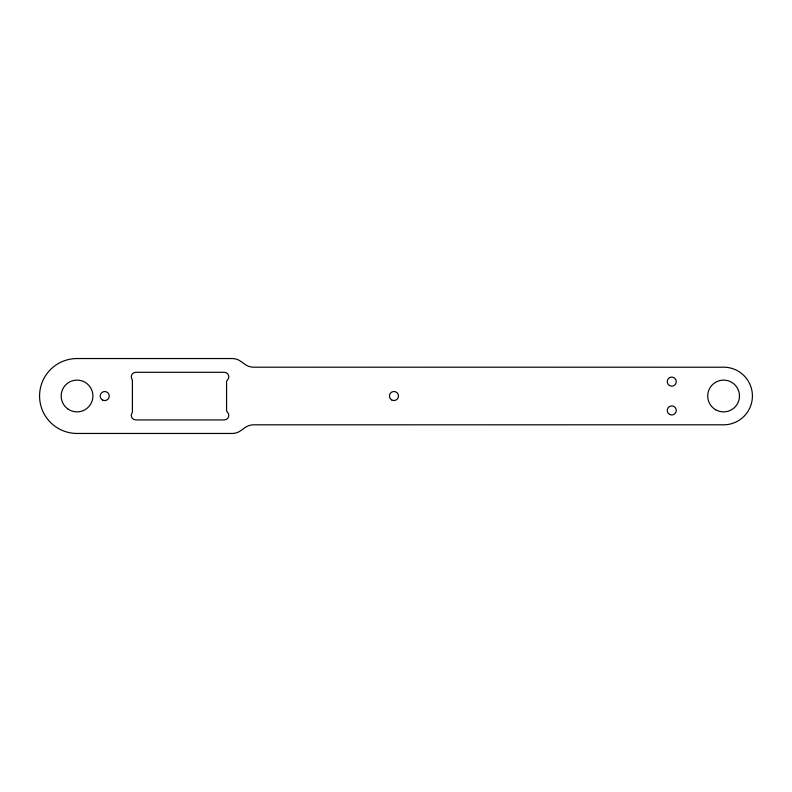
<?xml version="1.0" encoding="UTF-8"?>
<svg xmlns="http://www.w3.org/2000/svg" width="792" height="792" viewBox="0 0 792 792"><rect width="100%" height="100%" fill="white"/><g stroke="black" fill="none" stroke-linecap="round" stroke-linejoin="round"><path stroke-width="1.19" d="M132.412 380.586L132.412 411.632A2.267 2.267 0 0 1 132.026 412.88A4.534 4.534 0 0 0 135.808 419.928L224.285 419.928A4.534 4.534 0 0 0 227.314 412.008A2.267 2.267 0 0 1 226.561 410.315L226.561 381.902A2.267 2.267 0 0 1 227.314 380.209A4.534 4.534 0 0 0 224.285 372.29L135.808 372.29A4.534 4.534 0 0 0 132.026 379.328A2.267 2.267 0 0 1 132.412 380.586M245.352 427.423L240.451 430.858A14.405 14.405 0 0 1 232.195 433.462L77.032 433.452A37.452 37.452 0 0 1 39.57 395.99A37.452 37.452 0 0 1 77.032 358.538L232.214 358.548A14.405 14.405 0 0 1 240.481 361.152L245.381 364.587A14.405 14.405 0 0 0 253.648 367.191L722.086 367.221A28.809 28.809 0 0 1 752.4 395.287A28.809 28.809 0 0 1 723.512 424.809L253.618 424.819A14.405 14.405 0 0 0 245.352 427.423M102.455 399.98A4.534 4.534 0 0 0 109.256 396.05A4.534 4.534 0 0 0 102.455 392.119A4.534 4.534 0 0 0 102.455 399.98M715.661 409.751A15.88 15.88 0 0 0 739.481 396A15.88 15.88 0 0 0 715.661 382.239A15.88 15.88 0 0 0 715.661 409.751M669.497 414.365A4.534 4.534 0 0 0 676.299 410.434A4.534 4.534 0 0 0 669.497 406.504A4.534 4.534 0 0 0 669.497 414.365M669.497 385.555A4.534 4.534 0 0 0 676.299 381.625A4.534 4.534 0 0 0 669.497 377.695A4.534 4.534 0 0 0 669.497 385.555M391.693 399.94A4.534 4.534 0 0 0 398.495 396.01A4.534 4.534 0 0 0 391.693 392.089A4.534 4.534 0 0 0 391.693 399.94M68.132 409.147A15.88 15.88 0 0 0 92.872 397.129A15.88 15.88 0 0 0 70.092 381.714A15.88 15.88 0 0 0 68.132 409.147"/></g></svg>
